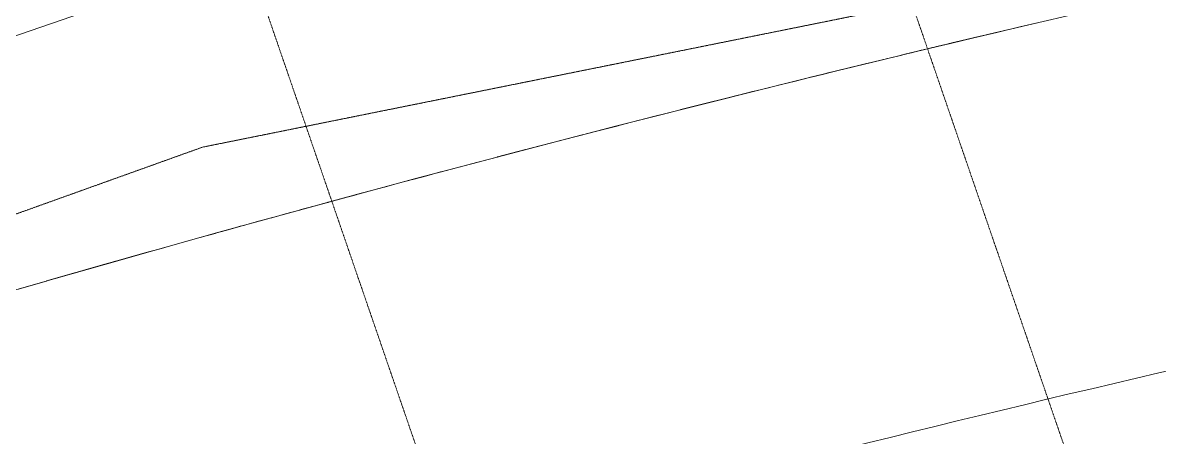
# Model space of a CAD drawing. Header units: millimetres. Extents: x -2478825 to -2336182, y 3945451 to 4053958.
# Drawn here: x -2391300 to -2372753, y 4028995 to 4035753 of the extents above; entities that cross this region are included whole.
import ezdxf

# ---------------------------------------------------------------- set-up
doc = ezdxf.new("R2010")
doc.units = ezdxf.units.MM
doc.linetypes.add('AEC_Double Dash', pattern=[39, 15, -4, 6, -4, 6, -4])
doc.linetypes.add('Grid Line', pattern=[21, 12, -3, 3, -3])
for name, color, linetype, lineweight in [('A-DETL-GENF', 92, 'Continuous', 5), ('A-FLOR', 192, 'Continuous', 5), ('C-PROP-LINE', 91, 'AEC_Double Dash', 13), ('C-TOPO', 7, 'Continuous', 5), ('S-GRID', 1, 'Continuous', 5)]:
    doc.layers.add(name, color=color, linetype=linetype, lineweight=lineweight)

# ---------------------------------------------------------------- blocks, each defined once
blk = doc.blocks.new('Family - ___-240017-ROOF - Part A')
at = {"layer": 'C-PROP-LINE'}
for p, q in [((-2343541, 4042749), (-2388364, 4033725)), ((-2388364, 4033725), (-2421585, 4021829))]:
    blk.add_line(p, q, dxfattribs=at)
blk = doc.blocks.new('Dimension - Grids _2D_ - 1-200-1063965-ROOF - Part A')
at = {"layer": 'A-DETL-GENF'}
for p, q in [((-4323, 500), (-4823, 0)), ((-4823, 0), (-4323, 500)), ((4677, 500), (-4323, 500)), ((-4323, 500), (4677, 500)), ((5177, 0), (4677, 500)), ((5177, 0), (4677, 500)), ((-4823, 0), (-4323, -500)), ((4677, -500), (5177, 0)), ((5177, 0), (4677, -500)), ((-4823, 0), (-4323, -500)), ((-4323, -500), (4677, -500)), ((-4323, -500), (4677, -500))]:
    blk.add_line(p, q, dxfattribs=at)

msp = doc.modelspace()

# ---------------------------------------------------------------- linework, layer by layer
at = {"layer": 'A-FLOR'}
for points in [[(-2377291, 4035145), (-2373268, 4036119), (-2369228, 4037020), (-2365172, 4037845)], [(-2411511, 4024905), (-2400296, 4028922), (-2388868, 4032341), (-2377291, 4035145)], [(-2363580, 4032046), (-2367508, 4031247), (-2371421, 4030377), (-2375318, 4029438)]]:
    msp.add_open_spline(points, degree=3, dxfattribs=at)
msp.add_open_spline([(-2375318, 4029438), (-2379215, 4028499), (-2390855, 4025472), (-2402321, 4021823), (-2409869, 4019121)], degree=3, knots=[-0.75, -0.75, -0.75, -0.75, -0.5, 0, 0, 0, 0], dxfattribs=at)
at = {"layer": 'C-TOPO'}
for p, q in [((-2375971, 4035461), (-2376013, 4035452)), ((-2376953, 4035227), (-2377110, 4035189)), ((-2377663, 4035055), (-2377999, 4034973)), ((-2377992, 4034975), (-2377425, 4035113)), ((-2377209, 4035165), (-2377023, 4035210)), ((-2378102, 4034948), (-2378434, 4034866)), ((-2379626, 4034571), (-2380007, 4034475)), ((-2380018, 4034473), (-2380559, 4034336)), ((-2380034, 4034469), (-2380407, 4034375)), ((-2382014, 4033965), (-2382526, 4033833)), ((-2381955, 4033980), (-2382377, 4033871)), ((-2381584, 4034075), (-2382002, 4033968)), ((-2383537, 4033569), (-2383999, 4033447)), ((-2384014, 4033443), (-2384490, 4033317)), ((-2383869, 4033482), (-2384344, 4033356)), ((-2385487, 4033051), (-2385981, 4032917)), ((-2385994, 4032914), (-2386450, 4032790)), ((-2385775, 4032973), (-2386307, 4032829)), ((-2387433, 4032521), (-2387969, 4032373)), ((-2387977, 4032371), (-2388404, 4032252)), ((-2389958, 4031815), (-2390354, 4031702))]:
    msp.add_line(p, q, dxfattribs=at)
at = {"layer": 'C-TOPO', "flags": 128}
for points in [[(-2375671, 4035533), (-2375441, 4035588), (-2375210, 4035642)], [(-2375210, 4035642), (-2375208, 4035643), (-2375206, 4035643)], [(-2375206, 4035643), (-2375204, 4035643), (-2375203, 4035644)], [(-2375203, 4035644), (-2374972, 4035698), (-2374741, 4035752)], [(-2374741, 4035752), (-2374739, 4035753), (-2374738, 4035753)], [(-2376602, 4035311), (-2376372, 4035366), (-2376142, 4035421)], [(-2376142, 4035421), (-2376139, 4035422), (-2376136, 4035423)], [(-2376136, 4035423), (-2375905, 4035478), (-2375675, 4035532)], [(-2375675, 4035532), (-2375673, 4035533), (-2375671, 4035533)], [(-2377066, 4035200), (-2376837, 4035255), (-2376608, 4035310)], [(-2376608, 4035310), (-2376605, 4035311), (-2376602, 4035311)], [(-2377992, 4034975), (-2377762, 4035031), (-2377533, 4035086)], [(-2377533, 4035086), (-2377531, 4035087), (-2377529, 4035087)], [(-2377529, 4035087), (-2377527, 4035088), (-2377525, 4035088)], [(-2377525, 4035088), (-2377296, 4035144), (-2377066, 4035200)], [(-2378920, 4034746), (-2378691, 4034803), (-2378461, 4034860)], [(-2378461, 4034860), (-2378459, 4034860), (-2378458, 4034860)], [(-2378458, 4034860), (-2378228, 4034917), (-2377999, 4034973)], [(-2377999, 4034973), (-2377997, 4034973), (-2377995, 4034974)], [(-2377995, 4034974), (-2377993, 4034974), (-2377992, 4034975)], [(-2379383, 4034631), (-2379153, 4034688), (-2378924, 4034745)], [(-2378924, 4034745), (-2378922, 4034746), (-2378920, 4034746)], [(-2380311, 4034399), (-2380081, 4034457), (-2379851, 4034514)], [(-2379851, 4034514), (-2379850, 4034515), (-2379848, 4034515)], [(-2379848, 4034515), (-2379619, 4034573), (-2379389, 4034630)], [(-2379389, 4034630), (-2379387, 4034630), (-2379386, 4034631)], [(-2379386, 4034631), (-2379384, 4034631), (-2379383, 4034631)], [(-2380778, 4034281), (-2380547, 4034339), (-2380316, 4034398)], [(-2380316, 4034398), (-2380315, 4034398), (-2380313, 4034398)], [(-2380313, 4034398), (-2380312, 4034399), (-2380311, 4034399)], [(-2381695, 4034047), (-2381469, 4034105), (-2381242, 4034163)], [(-2381242, 4034163), (-2381241, 4034163), (-2381240, 4034163)], [(-2381240, 4034163), (-2381239, 4034164), (-2381237, 4034164)], [(-2381237, 4034164), (-2381009, 4034222), (-2380781, 4034280)], [(-2380781, 4034280), (-2380780, 4034280), (-2380778, 4034281)], [(-2382627, 4033806), (-2382398, 4033866), (-2382168, 4033925)], [(-2382168, 4033925), (-2382167, 4033926), (-2382166, 4033926)], [(-2382166, 4033926), (-2382164, 4033926), (-2382163, 4033927)], [(-2382163, 4033927), (-2381930, 4033986), (-2381698, 4034046)], [(-2381698, 4034046), (-2381696, 4034047), (-2381695, 4034047)], [(-2383091, 4033686), (-2382861, 4033746), (-2382630, 4033806)], [(-2382630, 4033806), (-2382628, 4033806), (-2382627, 4033806)], [(-2384013, 4033444), (-2383784, 4033504), (-2383555, 4033564)], [(-2383555, 4033564), (-2383553, 4033565), (-2383552, 4033565)], [(-2383552, 4033565), (-2383324, 4033625), (-2383096, 4033684)], [(-2383096, 4033684), (-2383095, 4033685), (-2383094, 4033685)], [(-2383094, 4033685), (-2383093, 4033685), (-2383091, 4033686)], [(-2384473, 4033322), (-2384244, 4033382), (-2384016, 4033443)], [(-2384016, 4033443), (-2384014, 4033443), (-2384013, 4033444)], [(-2385397, 4033075), (-2385168, 4033136), (-2384940, 4033197)], [(-2384940, 4033197), (-2384938, 4033198), (-2384936, 4033198)], [(-2384936, 4033198), (-2384708, 4033259), (-2384480, 4033320)], [(-2384480, 4033320), (-2384478, 4033320), (-2384476, 4033321)], [(-2384476, 4033321), (-2384475, 4033321), (-2384473, 4033322)], [(-2385856, 4032951), (-2385628, 4033013), (-2385401, 4033074)], [(-2385401, 4033074), (-2385399, 4033074), (-2385397, 4033075)], [(-2386776, 4032701), (-2386549, 4032763), (-2386322, 4032825)], [(-2386322, 4032825), (-2386318, 4032826), (-2386315, 4032827)], [(-2386315, 4032827), (-2386088, 4032888), (-2385860, 4032950)], [(-2385860, 4032950), (-2385858, 4032950), (-2385856, 4032951)], [(-2387236, 4032575), (-2387009, 4032637), (-2386781, 4032700)], [(-2386781, 4032700), (-2386778, 4032700), (-2386776, 4032701)], [(-2388156, 4032321), (-2387929, 4032384), (-2387703, 4032446)], [(-2387703, 4032446), (-2387701, 4032447), (-2387699, 4032447)], [(-2387699, 4032447), (-2387471, 4032510), (-2387243, 4032573)], [(-2387243, 4032573), (-2387241, 4032574), (-2387239, 4032574)], [(-2387239, 4032574), (-2387238, 4032575), (-2387236, 4032575)], [(-2388617, 4032192), (-2388390, 4032256), (-2388162, 4032319)], [(-2388162, 4032319), (-2388161, 4032320), (-2388159, 4032320)], [(-2388159, 4032320), (-2388158, 4032320), (-2388156, 4032321)], [(-2389075, 4032064), (-2388848, 4032128), (-2388620, 4032192)], [(-2388620, 4032192), (-2388619, 4032192), (-2388617, 4032192)], [(-2389993, 4031805), (-2389766, 4031869), (-2389538, 4031934)], [(-2389538, 4031934), (-2389537, 4031934), (-2389536, 4031934)], [(-2389536, 4031934), (-2389534, 4031935), (-2389533, 4031935)], [(-2389533, 4031935), (-2389306, 4031999), (-2389078, 4032063)], [(-2389078, 4032063), (-2389077, 4032064), (-2389075, 4032064)], [(-2390451, 4031674), (-2390224, 4031739), (-2389996, 4031804)], [(-2389996, 4031804), (-2389995, 4031804), (-2389993, 4031805)], [(-2391368, 4031411), (-2391140, 4031477), (-2390913, 4031542)], [(-2390913, 4031542), (-2390911, 4031543), (-2390910, 4031543)], [(-2390910, 4031543), (-2390683, 4031608), (-2390456, 4031673)], [(-2390456, 4031673), (-2390455, 4031673), (-2390454, 4031674)], [(-2390454, 4031674), (-2390452, 4031674), (-2390451, 4031674)]]:
    msp.add_lwpolyline(points, dxfattribs=at)
at = {"layer": 'C-TOPO'}
for start, end in [(103.39366, 103.56479), (103.39341, 103.5377), (103.39248, 103.50399), (103.74226, 103.84287), (105.44269, 105.54708), (105.77837, 105.89338), (105.74308, 105.84487)]:
    msp.add_arc((-2298111, 3708232), 336366, start, end, dxfattribs=at)
at = {"layer": 'S-GRID', "linetype": 'Grid Line'}
for p, q in [((-2353192, 3967536), (-2378900, 4042198)), ((-2363768, 3967536), (-2388356, 4038942))]:
    msp.add_line(p, q, dxfattribs=at)

# ---------------------------------------------------------------- block references
at = {"layer": 'A-DETL-GENF', "rotation": 19.00040712023049}
msp.add_blockref('Dimension - Grids _2D_ - 1-200-1063965-ROOF - Part A', (-2392691, 4035630), dxfattribs=at)
at = {"layer": 'C-PROP-LINE'}
msp.add_blockref('Family - ___-240017-ROOF - Part A', (0, 0), dxfattribs=at)

doc.saveas('drawing.dxf')
